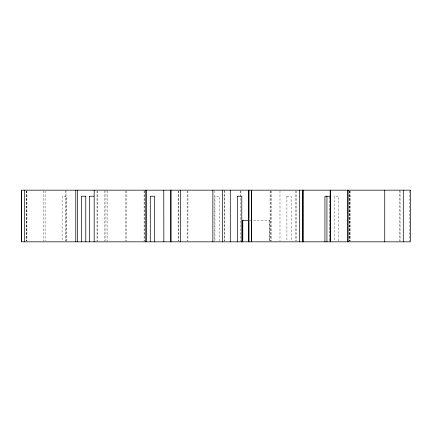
<?xml version="1.0" encoding="UTF-8"?>
<svg xmlns="http://www.w3.org/2000/svg" width="432" height="432" viewBox="0 0 432 432"><rect width="100%" height="100%" fill="white"/><g stroke="black" fill="none" stroke-linecap="round" stroke-linejoin="round"><path stroke-width="0.32" stroke-dasharray="2.16 1.62" d="M286.918 196.231L291.206 196.231L291.211 241.153M249.734 220.304L269.8 220.304L269.8 241.153M409.801 190.847L409.801 241.153M400.075 190.847L400.075 241.153M399.848 190.172L399.848 241.153M350.687 190.847L350.687 241.153M349.639 190.847L349.639 241.153M349.493 190.847L349.493 241.153M349.267 190.847L349.267 241.153M338.575 241.153L338.575 196.231L334.276 196.231L334.265 241.153M329.233 196.9L329.233 241.153M296.665 190.847L296.665 241.153M295.618 190.847L295.618 241.153M286.907 196.231L286.907 241.153M279.979 190.847L279.979 241.153M271.598 190.847L271.598 241.153M270.697 190.847L270.697 241.153M270.097 190.847L270.097 241.153M269.503 220.304L269.503 241.153M240.916 190.847L240.916 195.539M240.619 190.847L240.619 241.153M224.532 190.847L224.532 241.153M224.381 190.172L224.381 241.153M219.24 241.153L219.24 196.231L214.942 196.231L214.936 241.153M214.132 190.847L214.132 241.153M187.942 190.847L187.942 241.153M187.115 190.847L187.115 241.153M178.589 190.847L178.589 241.153M178.438 190.847L178.438 241.153M144.315 190.847L144.315 241.153M144.094 190.847L144.094 241.153M126.506 190.847L126.43 241.153M125.685 190.847L125.685 241.153M107.125 190.847L107.125 241.153M105.932 190.172L105.932 241.153M104.582 190.847L104.582 241.153M97.627 190.847L97.627 241.153M97.027 190.847L97.027 241.153M66.42 241.153L66.42 196.231L62.127 196.231L62.116 241.153M66.047 190.172L66.047 241.153M65.524 190.847L65.524 241.153M45.095 190.847L45.095 241.153M43.151 190.847L43.151 241.153M26.914 190.847L26.914 241.153M26.611 190.847L26.611 241.153M26.314 190.847L26.314 241.153"/><path stroke-width="0.65" d="M85.757 196.231L81.47 196.231L81.464 241.828M89.478 196.231L93.76 196.231M237.503 196.231L241.79 196.231L241.796 241.828M330.755 196.231L324.94 196.231L324.929 241.828M248.719 220.304L242.487 220.304L242.487 241.828M403.294 190.172L403.294 241.828M384.734 190.172L384.734 241.828M348.143 190.172L348.143 241.828M347.62 190.172L347.62 241.828M330.485 190.172L330.485 241.828M330.183 190.172L330.183 241.828M326.932 196.231L326.932 241.828M303.545 190.172L303.545 241.828M302.427 190.172L302.427 241.828M302.351 190.172L302.351 241.828M299.354 190.172L299.354 241.828M251.467 190.172L251.467 241.828M251.392 190.172L251.392 241.828M248.999 190.172L248.999 241.828M248.4 190.172L248.4 241.828M242.789 220.304L242.789 241.828M237.492 196.231L237.492 241.828M230.294 190.172L230.294 241.828M222.361 190.172L222.361 241.828M212.857 190.172L212.857 241.828M180.533 190.172L180.533 241.828M170.953 190.172L170.953 241.828M170.802 190.172L170.802 241.828M163.771 190.172L163.847 241.828M154.58 241.828L154.58 196.231L150.287 196.231L150.277 241.828M146.189 190.172L146.189 241.828M145.886 190.172L145.886 241.828M94.181 190.172L94.181 241.828M89.467 196.231L89.467 241.828M85.768 196.231L85.768 241.828M77.42 190.172L77.42 241.828M75.773 190.172L75.773 241.828M24.446 190.172L24.446 241.828M21.676 190.172L21.676 241.828M410.4 190.172L21.6 190.172L21.6 241.828L410.4 241.828L410.4 190.172"/></g></svg>
